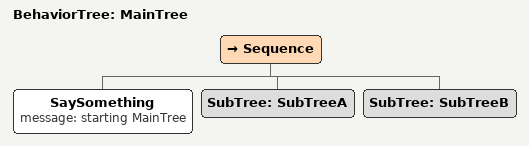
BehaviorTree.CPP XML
<root>
  <include path="./subtree_A.xml" />
  <include path="./subtree_B.xml" />
  <BehaviorTree ID="MainTree">
    <Sequence>
      <SaySomething message="starting MainTree" />
      <SubTree ID="SubTreeA" />
      <SubTree ID="SubTreeB" />
    </Sequence>
  </BehaviorTree>
</root>
